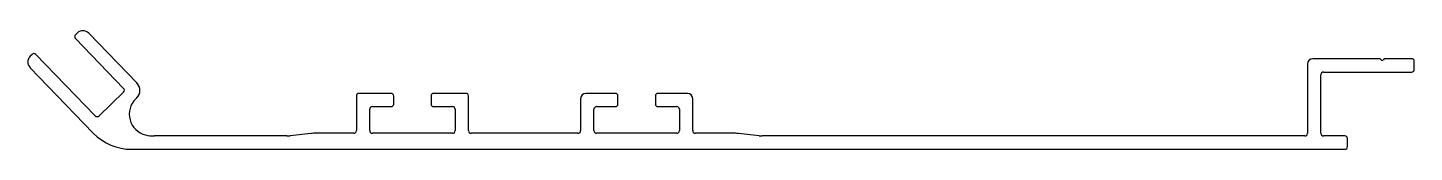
# Model space of a CAD drawing. Extents: x 5 to 264, y 5 to 27.
import ezdxf

# ---------------------------------------------------------------- set-up
doc = ezdxf.new("R2010")
doc.units = 0
doc.layers.get('0').update_dxf_attribs({"linetype": 'CONTINUOUS'})

msp = doc.modelspace()

# ---------------------------------------------------------------- linework, layer by layer
for p, q in [((13.87, 26.86), (13.51, 26.51)), ((25.02, 17.47), (15.99, 26.82)), ((13.5, 25.8), (22.53, 16.45)), ((5.38, 22.84), (5.01, 22.48)), ((17.21, 11.31), (6.09, 22.82)), ((244.26, 21.03), (244.26, 8.03)), ((257.76, 22.03), (245.26, 22.03)), ((258.12, 21.77), (257.94, 21.96)), ((258.59, 21.96), (258.41, 21.77)), ((263.76, 22.03), (258.77, 22.03)), ((264.26, 20.03), (264.26, 21.53)), ((4.99, 20.36), (16.85, 8.08)), ((246.76, 8.03), (246.76, 19.03)), ((247.26, 19.53), (263.76, 19.53)), ((22.52, 15.76), (17.92, 11.31)), ((24.82, 14.49), (24.99, 14.66)), ((66.12, 15.03), (66.12, 8.53)), ((72.62, 15.53), (66.62, 15.53)), ((69.12, 13.03), (72.62, 13.03)), ((73.12, 13.53), (73.12, 15.03)), ((80.12, 15.03), (80.12, 13.53)), ((86.62, 15.53), (80.62, 15.53)), ((80.62, 13.03), (84.12, 13.03)), ((87.12, 8.53), (87.12, 15.03)), ((108.12, 14.53), (108.12, 8.53)), ((114.62, 15.53), (109.12, 15.53)), ((111.12, 13.03), (114.62, 13.03)), ((115.12, 13.53), (115.12, 15.03)), ((122.12, 15.03), (122.12, 13.53)), ((128.12, 15.53), (122.62, 15.53)), ((122.62, 13.03), (126.12, 13.03)), ((129.12, 8.53), (129.12, 14.53)), ((68.62, 8.53), (68.62, 12.53)), ((84.62, 12.53), (84.62, 8.53)), ((110.62, 8.53), (110.62, 12.53)), ((126.62, 12.53), (126.62, 8.53)), ((57.56, 8), (53.7, 7.56)), ((65.62, 8.03), (58.12, 8.03)), ((84.12, 8.03), (69.12, 8.03)), ((107.62, 8.03), (87.62, 8.03)), ((126.12, 8.03), (111.12, 8.03)), ((137.12, 8.03), (129.62, 8.03)), ((141.58, 7.56), (137.68, 8)), ((53.12, 7.53), (28.3, 7.53)), ((243.76, 7.53), (142.12, 7.53)), ((251.26, 7.53), (247.26, 7.53)), ((251.76, 5.53), (251.76, 7.03)), ((24.04, 5.03), (251.26, 5.03))]:
    msp.add_line(p, q)
for centre, radius, start, end in [((13.86, 26.15), 0.5, 133.991, 224.8449), ((14.91, 25.78), 1.5, 44.0001, 134.0005), ((6.07, 21.41), 1.5, 134.6746, 224.2851), ((5.73, 22.48), 0.5, 43.9997, 133.9956), ((245.26, 21.03), 1, 90, 180), ((257.76, 21.78), 0.25, 45.0175, 90), ((258.26, 21.91), 0.2, 225.0175, 314.9825), ((258.77, 21.78), 0.25, 90, 134.9825), ((263.76, 21.53), 0.5, 0, 90), ((247.26, 19.03), 0.5, 90, 180), ((263.76, 20.03), 0.5, 270, 0), ((22.17, 16.11), 0.5, 315.3736, 44.0001), ((23.58, 16.08), 2, 314.7198, 44.0004), ((27.59, 11.62), 4, 133.9997, 256.3166), ((66.62, 15.03), 0.5, 90, 180), ((69.12, 12.53), 0.5, 90, 180), ((72.62, 15.03), 0.5, 0, 90), ((72.62, 13.53), 0.5, 270, 0), ((80.62, 15.03), 0.5, 90, 180), ((80.62, 13.53), 0.5, 180, 270), ((84.12, 12.53), 0.5, 360, 90), ((86.62, 15.03), 0.5, 0, 90), ((109.12, 14.53), 1, 90, 180), ((111.12, 12.53), 0.5, 90, 180), ((114.62, 15.03), 0.5, 0, 90), ((114.62, 13.53), 0.5, 270, 0), ((122.62, 15.03), 0.5, 90, 180), ((122.62, 13.53), 0.5, 180, 270), ((126.12, 12.53), 0.5, 360, 90), ((128.12, 14.53), 1, 0, 90), ((17.56, 11.66), 0.5, 224.8444, 315.3736), ((24.04, 15.03), 10, 223.9995, 270), ((58.12, 3.03), 5, 90, 96.4288), ((65.62, 8.53), 0.5, 270, 0), ((69.12, 8.53), 0.5, 180, 270), ((84.12, 8.53), 0.5, 270, 0), ((87.62, 8.53), 0.5, 180, 270), ((107.62, 8.53), 0.5, 270, 0), ((111.12, 8.53), 0.5, 180, 270), ((126.12, 8.53), 0.5, 270, 0), ((129.62, 8.53), 0.5, 180, 270), ((137.12, 3.03), 5, 83.5712, 90), ((243.76, 8.03), 0.5, 270, 0), ((247.26, 8.03), 0.5, 180, 270), ((28.3, 14.53), 7, 256.3146, 269.9996), ((53.12, 12.53), 5, 270, 276.7281), ((142.12, 12.53), 5, 263.8731, 270), ((251.26, 7.03), 0.5, 0, 90), ((251.26, 5.53), 0.5, 270, 0)]:
    msp.add_arc(centre, radius, start, end)

doc.saveas('drawing.dxf')
